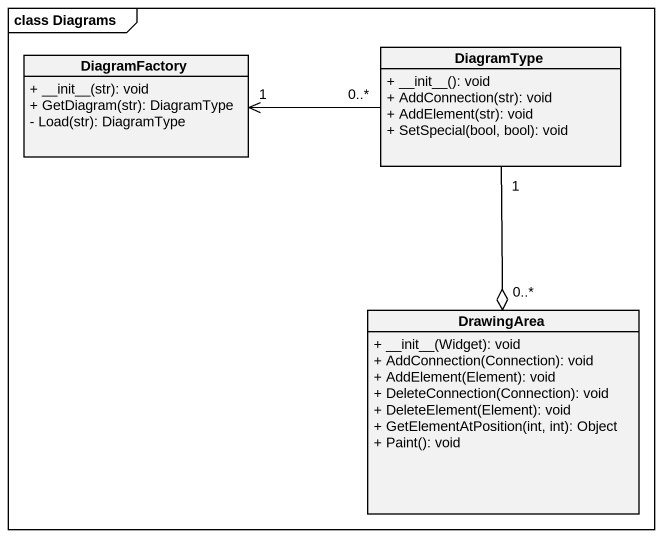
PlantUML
@startuml
mainframe class Diagrams
hide circle
hide empty members
skinparam classAttributeIconSize 0
class DiagramFactory {
  + ~__init~__(str): void
  + GetDiagram(str): DiagramType
  - Load(str): DiagramType
}
class DiagramType {
  + ~__init~__(): void
  + AddConnection(str): void
  + AddElement(str): void
  + SetSpecial(bool, bool): void
}
class DrawingArea {
  + ~__init~__(Widget): void
  + AddConnection(Connection): void
  + AddElement(Element): void
  + DeleteConnection(Connection): void
  + DeleteElement(Element): void
  + GetElementAtPosition(int, int): Object
  + Paint(): void
}
DiagramType "0..*" -left-> "1" DiagramFactory
DiagramType "1" --o "0..*" DrawingArea
@enduml
